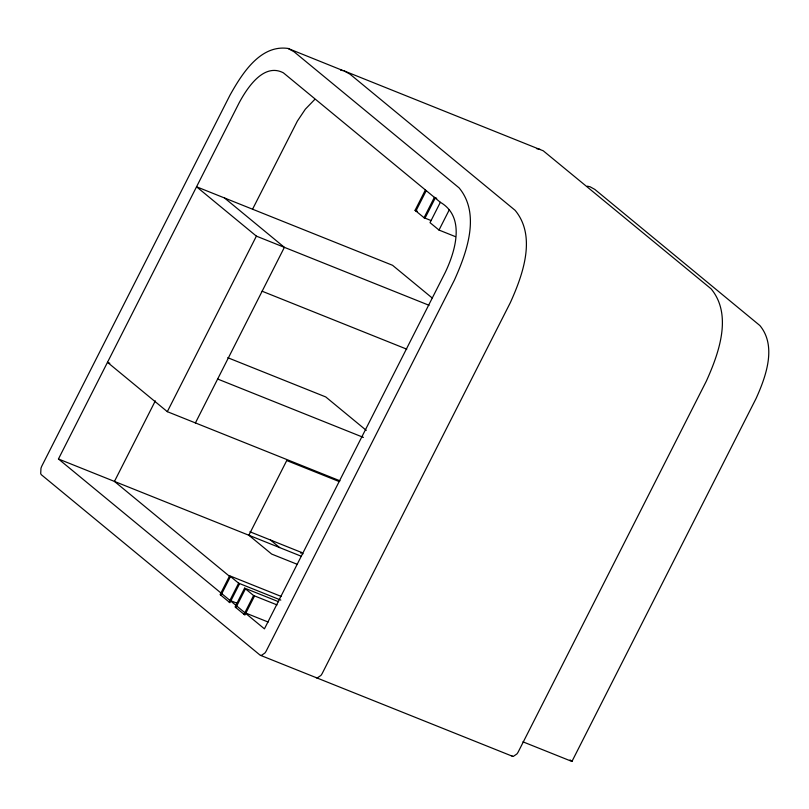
<?xml version="1.0" encoding="UTF-8"?>
<svg xmlns="http://www.w3.org/2000/svg" width="809" height="809" viewBox="0 0 809 809"><rect width="100%" height="100%" fill="white"/><g stroke="black" fill="none" stroke-linecap="round" stroke-linejoin="round"><path stroke-width="1.21" d="M58.45 458.986L239.151 102.814C247.149 87.948 263.714 62.485 283.383 72.83L440.359 202.29C465.832 217.045 455.265 251.518 445.132 272.663L264.432 628.846L58.45 458.986L301.322 556.268M155.318 400.87L114.453 481.416L229.857 576.584M252.55 209.218L297.368 121.097L305.337 109.185L314.711 99.487M339.982 480.829L167.321 411.67L256.382 236.127L196.547 186.778L392.547 265.291L432.107 297.914M195.404 422.945L284.374 247.342L224.548 198.003M229.655 575.786L220.119 594.595L229.928 602.695L239.474 583.886L229.655 575.786L281.229 596.445M435.222 198.043L424.887 218.42L415.068 210.33L425.403 189.953M220.958 595.293L230.494 576.483M415.907 211.018L426.242 190.651M229.089 601.997L238.635 583.188L280.824 600.096M244.621 588.123L235.075 606.932L244.884 615.022L254.43 596.213L244.621 588.123L278.609 601.734M440.359 202.29L430.024 222.657L439.004 230.059L455.406 236.632M235.915 607.62L245.461 588.821M244.045 614.334L253.591 595.525L277.032 604.91M439.004 230.059L449.329 209.713M300.806 553.235L301.251 552.345L249.92 531.776M522.938 741.833L571.943 761.451L756.081 398.493C765.87 376.782 777.014 346.222 759.873 325.531L594.817 189.407L590.095 186.788L587.324 186.161M288.085 48.459C260.124 44.394 241.76 74.145 229.958 95.229L42.028 465.66A8.323 4.389 -68.2 0 0 40.966 468.33L40.703 473.518A6.512 3.438 -68.2 0 0 41.552 474.903L259.972 655.037A6.512 3.438 -68.2 0 0 261.307 655.462L264.907 653.015A8.323 4.389 -68.2 0 0 266.383 650.689L454.314 280.258C466.712 252.782 480.819 214.092 459.118 187.9L294.061 51.776L288.085 48.459L342.824 70.514M340.569 70.1L344.088 70.889L543.244 150.798L711.111 288.843C732.812 315.035 718.705 353.715 706.308 381.201L518.377 751.632A8.323 4.389 -68.2 0 1 516.9 753.958L513.3 756.395A6.512 3.438 -68.2 0 1 511.966 755.98M536.559 148.613L540.078 149.402M436.708 198.286L434.382 197.356L424.047 217.732L431.076 220.544M415.068 210.33L417.414 211.27M256.382 236.127L429.043 305.286M262.116 291.22L406.775 349.175M227.754 357.699L325.754 396.946L366.275 430.368M217.581 378.996L363.413 437.406M109.822 363.261L107.496 362.331L167.321 411.67M339.214 481.567L286.74 460.554L248.848 535.245L271.672 554.074L297.237 564.308M229.908 600.379L236.916 603.19M244.864 612.716L268.204 622.06M260.569 655.371L512.562 756.304M344.088 70.889L350.054 74.206L515.121 210.33C536.822 236.521 522.715 275.212 510.317 302.687L322.387 673.118A8.323 4.389 -68.2 0 1 320.91 675.444L317.31 677.891A6.512 3.438 -68.2 0 1 315.975 677.467M570.052 759.894L571.943 761.451M301.251 552.345L303.031 553.811M270.459 540.007L279.651 547.582"/></g></svg>
